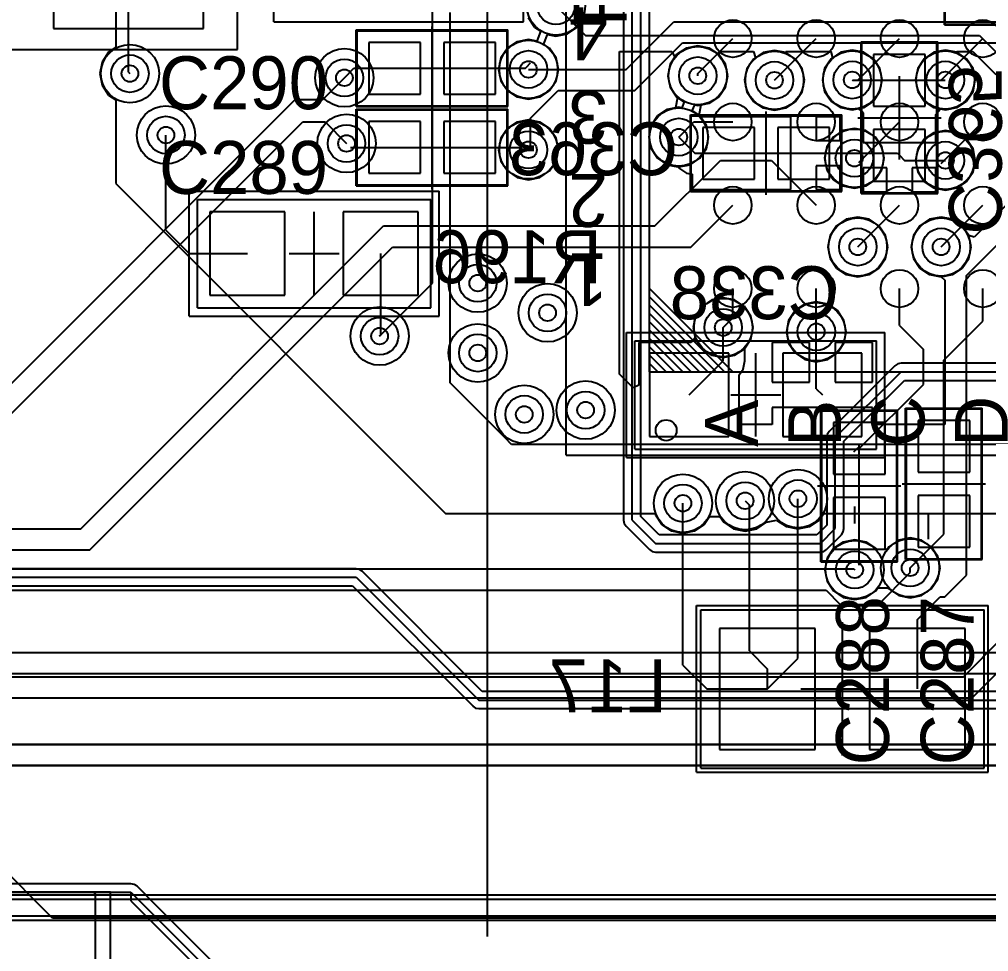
# Model space of a CAD drawing. Extents: x 28 to 300, y 18 to 330.
# Drawn here: x 154.41 to 166.04, y 97.97 to 109.15 of the extents above; entities that cross this region are included whole.
import ezdxf

# ---------------------------------------------------------------- set-up
doc = ezdxf.new("R2010")
doc.units = 0
for name, color, linetype in [('BOTTOMLAYER', 5, 'CONTINUOUS'), ('BOTTOMOVERLAY', 54, 'CONTINUOUS'), ('BOTTOMPASTE', 16, 'CONTINUOUS'), ('BOTTOMSOLDER', 6, 'CONTINUOUS'), ('DRILLDRAWING', 1, 'CONTINUOUS'), ('INTERNALPLANE1', 76, 'CONTINUOUS'), ('INTERNALPLANE6', 136, 'CONTINUOUS'), ('MECHANICAL14', 56, 'CONTINUOUS'), ('MECHANICAL15', 56, 'CONTINUOUS'), ('MECHANICAL16', 56, 'CONTINUOUS'), ('MECHANICAL8', 56, 'CONTINUOUS'), ('MIDLAYER1', 16, 'CONTINUOUS'), ('MIDLAYER3', 90, 'CONTINUOUS'), ('MULTILAYER', 9, 'CONTINUOUS'), ('TOPLAYER', 1, 'CONTINUOUS'), ('TOPOVERLAY', 2, 'CONTINUOUS'), ('TOPPASTE', 8, 'CONTINUOUS'), ('TOPSOLDER', 216, 'CONTINUOUS'), ('VIAHOLELAYER', 16, 'CONTINUOUS')]:
    doc.layers.add(name, color=color, linetype=linetype)

msp = doc.modelspace()

# ---------------------------------------------------------------- linework, layer by layer
at = {"layer": 'BOTTOMLAYER'}
for p, q in [((160.849, 109.317), (161.205, 108.962)), ((161.205, 108.962), (165.934, 108.962)), ((165.934, 108.962), (166.472, 108.424)), ((161.611, 104.898), (161.611, 108.768)), ((161.611, 108.768), (162.24, 108.768)), ((162.276, 108.7), (162.22, 108.617)), ((162.24, 108.768), (162.276, 108.7)), ((162.805, 108.733), (162.815, 108.768)), ((162.883, 108.617), (162.805, 108.733)), ((162.815, 108.768), (163.221, 108.768)), ((163.218, 108.678), (163.14, 108.562)), ((163.243, 108.695), (163.218, 108.678)), ((163.221, 108.768), (163.243, 108.695)), ((163.609, 108.756), (163.61, 108.768)), ((163.625, 108.745), (163.609, 108.756)), ((163.609, 108.756), (163.609, 108.756)), ((163.61, 108.768), (164.148, 108.768)), ((163.726, 108.678), (163.625, 108.745)), ((163.625, 108.745), (163.625, 108.745)), ((163.625, 108.745), (163.625, 108.745)), ((163.803, 108.562), (163.726, 108.678)), ((164.152, 108.682), (164.074, 108.566)), ((164.148, 108.768), (164.17, 108.695)), ((164.17, 108.695), (164.152, 108.682)), ((165.282, 108.734), (164.662, 108.734)), ((164.662, 108.734), (164.662, 108.114)), ((165.282, 108.114), (165.282, 108.734)), ((165.66, 108.76), (165.661, 108.768)), ((165.777, 108.682), (165.66, 108.76)), ((165.66, 108.76), (165.66, 108.76)), ((165.66, 108.76), (165.66, 108.76)), ((165.66, 108.76), (165.66, 108.76)), ((165.661, 108.768), (165.854, 108.768)), ((165.855, 108.566), (165.777, 108.682)), ((165.854, 108.768), (166.127, 108.494)), ((162.22, 108.617), (162.192, 108.479)), ((162.91, 108.479), (162.883, 108.617)), ((163.14, 108.562), (163.113, 108.424)), ((163.831, 108.424), (163.803, 108.562)), ((164.074, 108.566), (164.047, 108.428)), ((165.882, 108.428), (165.855, 108.566)), ((162.192, 108.479), (162.22, 108.342)), ((162.883, 108.342), (162.91, 108.479)), ((162.22, 108.342), (162.297, 108.225)), ((162.805, 108.225), (162.883, 108.342)), ((163.113, 108.424), (163.14, 108.287)), ((163.803, 108.287), (163.831, 108.424)), ((164.047, 108.428), (164.074, 108.291)), ((164.405, 108.428), (164.41, 108.424)), ((164.41, 108.424), (164.972, 108.424)), ((164.972, 108.424), (165.519, 108.424)), ((165.855, 108.291), (165.882, 108.428)), ((162.297, 108.225), (162.388, 108.165)), ((162.689, 108.148), (162.805, 108.225)), ((163.14, 108.287), (163.218, 108.17)), ((163.726, 108.17), (163.803, 108.287)), ((164.074, 108.291), (164.152, 108.175)), ((165.777, 108.175), (165.855, 108.291)), ((162.323, 108.101), (162.185, 108.074)), ((162.359, 108.094), (162.323, 108.101)), ((162.388, 108.165), (162.359, 108.094)), ((162.485, 108.057), (162.514, 108.128)), ((162.514, 108.128), (162.551, 108.12)), ((162.551, 108.12), (162.689, 108.148)), ((163.218, 108.17), (163.334, 108.093)), ((163.334, 108.093), (163.472, 108.065)), ((163.472, 108.065), (163.609, 108.093)), ((163.609, 108.093), (163.726, 108.17)), ((164.152, 108.175), (164.268, 108.097)), ((164.268, 108.097), (164.405, 108.07)), ((164.662, 108.114), (165.282, 108.114)), ((165.523, 108.07), (165.66, 108.097)), ((165.66, 108.097), (165.777, 108.175)), ((162.069, 107.996), (161.991, 107.88)), ((162.185, 108.074), (162.069, 107.996)), ((162.576, 107.996), (162.485, 108.057)), ((162.583, 107.986), (162.576, 107.996)), ((163.331, 107.986), (162.583, 107.986)), ((163.359, 107.986), (163.331, 107.986)), ((163.331, 107.986), (163.331, 107.986)), ((163.331, 107.986), (163.331, 107.986)), ((163.372, 107.986), (163.359, 107.986)), ((163.385, 107.986), (163.372, 107.986)), ((163.413, 107.986), (163.385, 107.986)), ((163.669, 107.986), (163.413, 107.986)), ((163.413, 107.986), (163.413, 107.986)), ((163.413, 107.986), (163.413, 107.986)), ((163.669, 107.549), (163.669, 107.986)), ((164.259, 107.986), (163.974, 107.986)), ((163.974, 107.986), (163.974, 107.702)), ((164.259, 107.702), (164.259, 107.986)), ((164.405, 108.07), (164.476, 108.084)), ((164.476, 108.084), (164.535, 108.035)), ((164.535, 108.035), (164.535, 108.015)), ((164.535, 108.015), (164.535, 108.015)), ((164.535, 108.015), (164.535, 108.015)), ((164.535, 108.015), (164.535, 107.987)), ((164.535, 107.987), (164.535, 107.961)), ((165.409, 108.015), (165.468, 108.081)), ((165.409, 107.987), (165.409, 108.015)), ((165.409, 107.974), (165.409, 107.987)), ((165.409, 107.964), (165.409, 107.974)), ((165.468, 108.081), (165.468, 108.081)), ((165.468, 108.081), (165.523, 108.07)), ((161.991, 107.88), (161.964, 107.743)), ((162.612, 107.859), (162.612, 107.239)), ((163.232, 107.859), (162.612, 107.859)), ((163.232, 107.239), (163.232, 107.859)), ((163.512, 107.859), (163.512, 107.239)), ((164.132, 107.859), (163.512, 107.859)), ((164.132, 107.239), (164.132, 107.859)), ((164.535, 107.961), (164.535, 107.961)), ((164.535, 107.961), (164.535, 107.961)), ((164.535, 107.961), (164.535, 107.961)), ((164.535, 107.961), (164.535, 107.961)), ((164.535, 107.961), (164.535, 107.961)), ((164.535, 107.961), (164.535, 107.677)), ((165.409, 107.961), (165.409, 107.964)), ((165.409, 107.933), (165.409, 107.961)), ((165.409, 107.677), (165.409, 107.933)), ((165.409, 107.933), (165.409, 107.933)), ((165.409, 107.933), (165.409, 107.933)), ((156.167, 106.624), (156.167, 107.767)), ((161.964, 107.743), (161.991, 107.605)), ((162.323, 107.743), (162.516, 107.549)), ((165.282, 107.834), (164.662, 107.834)), ((164.662, 107.834), (164.662, 107.214)), ((165.282, 107.214), (165.282, 107.834)), ((163.974, 107.702), (164.259, 107.702)), ((164.535, 107.677), (165.409, 107.677)), ((161.991, 107.605), (162.069, 107.489)), ((162.516, 107.549), (162.922, 107.549)), ((163.669, 107.112), (163.669, 107.549)), ((163.822, 107.549), (164.431, 107.549)), ((164.431, 107.549), (164.947, 107.549)), ((164.947, 107.549), (164.972, 107.524)), ((164.972, 107.524), (165.033, 107.463)), ((162.069, 107.489), (162.185, 107.411)), ((162.185, 107.411), (162.313, 107.386)), ((164.259, 107.397), (163.974, 107.397)), ((163.974, 107.397), (163.974, 107.112)), ((164.259, 107.112), (164.259, 107.397)), ((165.033, 107.463), (165.523, 107.463)), ((162.313, 107.386), (162.333, 107.366)), ((162.333, 107.366), (162.417, 107.31)), ((162.417, 107.31), (162.485, 107.296)), ((162.485, 107.296), (162.485, 107.112)), ((164.819, 107.372), (164.535, 107.372)), ((164.535, 107.372), (164.535, 107.087)), ((164.819, 107.087), (164.819, 107.372)), ((165.409, 107.372), (165.124, 107.372)), ((165.124, 107.372), (165.124, 107.087)), ((165.409, 107.087), (165.409, 107.372)), ((162.612, 107.239), (163.232, 107.239)), ((163.512, 107.239), (164.132, 107.239)), ((164.662, 107.214), (165.282, 107.214)), ((165.777, 106.083), (166.868, 107.174)), ((162.485, 107.112), (163.359, 107.112)), ((163.359, 107.112), (163.359, 107.112)), ((163.359, 107.112), (163.385, 107.112)), ((163.385, 107.112), (163.413, 107.112)), ((163.413, 107.112), (163.413, 107.112)), ((163.413, 107.112), (163.413, 107.112)), ((163.413, 107.112), (163.669, 107.112)), ((163.974, 107.112), (164.259, 107.112)), ((164.535, 107.087), (164.819, 107.087)), ((165.124, 107.087), (165.409, 107.087)), ((166.354, 107.027), (165.869, 106.542)), ((157.595, 106.845), (156.695, 106.845)), ((156.695, 106.845), (156.695, 105.845)), ((157.595, 105.845), (157.595, 106.845)), ((159.195, 106.845), (158.295, 106.845)), ((158.295, 106.845), (158.295, 105.845)), ((159.195, 105.845), (159.195, 106.845)), ((164.334, 106.756), (164.218, 106.678)), ((164.472, 106.783), (164.334, 106.756)), ((164.609, 106.756), (164.472, 106.783)), ((164.726, 106.678), (164.609, 106.756)), ((165.334, 106.756), (165.218, 106.678)), ((165.472, 106.783), (165.334, 106.756)), ((165.609, 106.756), (165.472, 106.783)), ((165.726, 106.678), (165.609, 106.756)), ((156.167, 106.624), (156.446, 106.345)), ((164.218, 106.678), (164.14, 106.562)), ((164.803, 106.562), (164.726, 106.678)), ((165.218, 106.678), (165.14, 106.562)), ((165.803, 106.562), (165.726, 106.678)), ((164.14, 106.562), (164.113, 106.424)), ((164.831, 106.424), (164.803, 106.562)), ((165.14, 106.562), (165.113, 106.424)), ((165.869, 106.542), (165.803, 106.562)), ((156.446, 106.345), (157.145, 106.345)), ((158.745, 105.367), (158.745, 106.345)), ((164.113, 106.424), (164.14, 106.287)), ((164.803, 106.287), (164.831, 106.424)), ((165.113, 106.424), (165.14, 106.287)), ((164.14, 106.287), (164.218, 106.17)), ((164.726, 106.17), (164.803, 106.287)), ((165.14, 106.287), (165.218, 106.17)), ((164.218, 106.17), (164.334, 106.093)), ((164.609, 106.093), (164.726, 106.17)), ((165.218, 106.17), (165.334, 106.093)), ((164.334, 106.093), (164.472, 106.065)), ((164.472, 106.065), (164.609, 106.093)), ((165.334, 106.093), (165.472, 106.065)), ((165.472, 106.065), (165.518, 106.027)), ((165.518, 106.027), (165.518, 104.294)), ((165.777, 102.485), (165.777, 106.083)), ((156.695, 105.845), (157.595, 105.845)), ((158.295, 105.845), (159.195, 105.845)), ((162.719, 105.788), (162.602, 105.71)), ((162.856, 105.815), (162.719, 105.788)), ((162.993, 105.788), (162.856, 105.815)), ((163.11, 105.71), (162.993, 105.788)), ((162.602, 105.71), (162.524, 105.594)), ((163.188, 105.594), (163.11, 105.71)), ((162.524, 105.594), (162.497, 105.457)), ((163.215, 105.457), (163.188, 105.594)), ((162.497, 105.457), (162.521, 105.335)), ((162.856, 105.058), (162.856, 105.457)), ((163.188, 105.319), (163.215, 105.457)), ((158.732, 105.354), (158.745, 105.367)), ((162.521, 105.335), (162.473, 105.276)), ((163.115, 105.211), (163.188, 105.319)), ((163.974, 104.722), (163.974, 105.406)), ((162.473, 105.276), (161.845, 105.276)), ((161.845, 105.276), (161.845, 104.764)), ((163.115, 105.058), (163.115, 105.211)), ((163.894, 105.276), (163.445, 105.276)), ((163.445, 105.276), (163.445, 104.802)), ((163.894, 104.802), (163.894, 105.276)), ((164.649, 105.276), (164.199, 105.276)), ((164.199, 105.276), (164.199, 104.802)), ((164.649, 104.802), (164.649, 105.276)), ((161.972, 105.149), (161.972, 104.149)), ((162.922, 105.149), (161.972, 105.149)), ((162.922, 104.149), (162.922, 105.149)), ((163.572, 105.149), (163.572, 104.149)), ((164.522, 105.149), (163.572, 105.149)), ((164.522, 104.149), (164.522, 105.149)), ((162.447, 104.649), (162.856, 105.058)), ((163.049, 104.89), (163.095, 104.959)), ((163.095, 104.959), (163.115, 105.058)), ((161.774, 104.735), (161.611, 104.898)), ((163.049, 104.294), (163.049, 104.89)), ((161.845, 104.764), (161.774, 104.735)), ((163.445, 104.802), (163.894, 104.802)), ((163.974, 104.722), (164.047, 104.649)), ((164.199, 104.802), (164.649, 104.802)), ((164.649, 104.497), (163.445, 104.497)), ((163.445, 104.497), (163.445, 104.294)), ((164.649, 104.294), (164.649, 104.497)), ((163.445, 104.294), (163.049, 104.294)), ((165.518, 104.294), (164.649, 104.294)), ((161.972, 104.149), (162.922, 104.149)), ((163.572, 104.149), (164.522, 104.149)), ((162.373, 101.406), (162.373, 103.348)), ((163.119, 103.378), (163.17, 103.327)), ((163.17, 101.575), (163.17, 103.327)), ((163.754, 101.486), (163.754, 103.403)), ((165.517, 102.225), (165.777, 102.485)), ((165.187, 101.951), (165.46, 102.225)), ((165.46, 102.225), (165.517, 102.225)), ((165.187, 101.119), (165.187, 101.951)), ((163.962, 101.844), (162.812, 101.844)), ((162.812, 101.844), (162.812, 100.394)), ((163.962, 100.394), (163.962, 101.844)), ((165.762, 101.844), (164.612, 101.844)), ((164.612, 101.844), (164.612, 100.394)), ((165.762, 100.394), (165.762, 101.844)), ((163.17, 101.575), (163.387, 101.358)), ((163.387, 101.119), (163.754, 101.486)), ((162.373, 101.406), (162.66, 101.119)), ((163.387, 101.119), (163.387, 101.358)), ((162.66, 101.119), (163.387, 101.119)), ((162.812, 100.394), (163.962, 100.394)), ((164.612, 100.394), (165.762, 100.394))]:
    msp.add_line(p, q, dxfattribs=at)
for centre in [(160.849, 109.317), (155.735, 108.504), (158.309, 108.454), (160.519, 108.555), (162.551, 108.479), (163.472, 108.424), (164.405, 108.428), (165.523, 108.428), (156.167, 107.767), (162.323, 107.743), (158.335, 107.666), (160.519, 107.59), (164.431, 107.489), (165.523, 107.463), (164.472, 106.424), (165.472, 106.424), (159.91, 105.99), (160.748, 105.634), (162.856, 105.457), (158.732, 105.354), (163.974, 105.406), (159.91, 105.152), (160.468, 104.415), (161.205, 104.466), (162.373, 103.348), (163.119, 103.378), (163.754, 103.403), (164.435, 102.55), (165.1, 102.573)]:
    msp.add_circle(centre, 0.225, dxfattribs=at)
at = {"layer": 'BOTTOMOVERLAY'}
for p, q in [((157.945, 105.845), (157.945, 106.845)), ((163.247, 104.149), (163.247, 105.149)), ((164.287, 100.319), (164.287, 101.919))]:
    msp.add_line(p, q, dxfattribs=at)
at = {"layer": 'BOTTOMPASTE'}
for p, q in [((165.282, 108.734), (164.662, 108.734)), ((164.662, 108.734), (164.662, 108.114)), ((165.282, 108.114), (165.282, 108.734)), ((164.662, 108.114), (165.282, 108.114)), ((162.612, 107.859), (162.612, 107.239)), ((163.232, 107.859), (162.612, 107.859)), ((163.232, 107.239), (163.232, 107.859)), ((163.512, 107.859), (163.512, 107.239)), ((164.132, 107.859), (163.512, 107.859)), ((164.132, 107.239), (164.132, 107.859)), ((165.282, 107.834), (164.662, 107.834)), ((164.662, 107.834), (164.662, 107.214)), ((165.282, 107.214), (165.282, 107.834)), ((162.612, 107.239), (163.232, 107.239)), ((163.512, 107.239), (164.132, 107.239)), ((164.662, 107.214), (165.282, 107.214)), ((157.595, 106.845), (156.695, 106.845)), ((156.695, 106.845), (156.695, 105.845)), ((157.595, 105.845), (157.595, 106.845)), ((159.195, 106.845), (158.295, 106.845)), ((158.295, 106.845), (158.295, 105.845)), ((159.195, 105.845), (159.195, 106.845)), ((156.695, 105.845), (157.595, 105.845)), ((158.295, 105.845), (159.195, 105.845)), ((161.972, 105.149), (161.972, 104.149)), ((162.922, 105.149), (161.972, 105.149)), ((162.922, 104.149), (162.922, 105.149)), ((163.572, 105.149), (163.572, 104.149)), ((164.522, 105.149), (163.572, 105.149)), ((164.522, 104.149), (164.522, 105.149)), ((161.972, 104.149), (162.922, 104.149)), ((163.572, 104.149), (164.522, 104.149)), ((163.962, 101.844), (162.812, 101.844)), ((162.812, 101.844), (162.812, 100.394)), ((163.962, 100.394), (163.962, 101.844)), ((165.762, 101.844), (164.612, 101.844)), ((164.612, 101.844), (164.612, 100.394)), ((165.762, 100.394), (165.762, 101.844)), ((162.812, 100.394), (163.962, 100.394)), ((164.612, 100.394), (165.762, 100.394))]:
    msp.add_line(p, q, dxfattribs=at)
at = {"layer": 'BOTTOMSOLDER'}
for p, q in [((165.282, 108.734), (164.662, 108.734)), ((164.662, 108.734), (164.662, 108.114)), ((165.282, 108.114), (165.282, 108.734)), ((164.662, 108.114), (165.282, 108.114)), ((162.612, 107.859), (162.612, 107.239)), ((163.232, 107.859), (162.612, 107.859)), ((163.232, 107.239), (163.232, 107.859)), ((163.512, 107.859), (163.512, 107.239)), ((164.132, 107.859), (163.512, 107.859)), ((164.132, 107.239), (164.132, 107.859)), ((165.282, 107.834), (164.662, 107.834)), ((164.662, 107.834), (164.662, 107.214)), ((165.282, 107.214), (165.282, 107.834)), ((162.612, 107.239), (163.232, 107.239)), ((163.512, 107.239), (164.132, 107.239)), ((164.662, 107.214), (165.282, 107.214)), ((157.595, 106.845), (156.695, 106.845)), ((156.695, 106.845), (156.695, 105.845)), ((157.595, 105.845), (157.595, 106.845)), ((159.195, 106.845), (158.295, 106.845)), ((158.295, 106.845), (158.295, 105.845)), ((159.195, 105.845), (159.195, 106.845)), ((156.695, 105.845), (157.595, 105.845)), ((158.295, 105.845), (159.195, 105.845)), ((161.972, 105.149), (161.972, 104.149)), ((162.922, 105.149), (161.972, 105.149)), ((162.922, 104.149), (162.922, 105.149)), ((163.572, 105.149), (163.572, 104.149)), ((164.522, 105.149), (163.572, 105.149)), ((164.522, 104.149), (164.522, 105.149)), ((161.972, 104.149), (162.922, 104.149)), ((163.572, 104.149), (164.522, 104.149)), ((163.962, 101.844), (162.812, 101.844)), ((162.812, 101.844), (162.812, 100.394)), ((163.962, 100.394), (163.962, 101.844)), ((165.762, 101.844), (164.612, 101.844)), ((164.612, 101.844), (164.612, 100.394)), ((165.762, 100.394), (165.762, 101.844)), ((162.812, 100.394), (163.962, 100.394)), ((164.612, 100.394), (165.762, 100.394))]:
    msp.add_line(p, q, dxfattribs=at)
at = {"layer": 'DRILLDRAWING'}
for centre in [(155.735, 108.504), (158.309, 108.454), (160.519, 108.555), (162.551, 108.479), (163.472, 108.424), (164.405, 108.428), (165.523, 108.428), (156.167, 107.767), (158.335, 107.666), (162.323, 107.743), (160.519, 107.59), (164.431, 107.489), (165.523, 107.463), (164.472, 106.424), (165.472, 106.424), (159.91, 105.99), (160.748, 105.634), (162.856, 105.457), (158.732, 105.354), (163.974, 105.406), (159.91, 105.152), (160.468, 104.415), (161.205, 104.466), (162.373, 103.348), (163.119, 103.378), (163.754, 103.403), (164.435, 102.55), (165.1, 102.573)]:
    msp.add_circle(centre, 0.1, dxfattribs=at)
at = {"layer": 'INTERNALPLANE1'}
for p, q in [((161.66, 110.511), (161.66, 107.082)), ((161.764, 105.457), (161.764, 110.511)), ((161.764, 103.247), (161.764, 110.511)), ((161.867, 107.082), (161.867, 110.468)), ((161.66, 107.082), (161.66, 103.247)), ((161.764, 103.145), (161.764, 107.082)), ((161.867, 103.188), (161.867, 107.082)), ((164.917, 104.997), (164.129, 104.209)), ((164.951, 105.02), (164.917, 104.997)), ((164.991, 105.028), (164.951, 105.02)), ((169.342, 105.028), (164.991, 105.028)), ((164.991, 105.028), (164.991, 105.028)), ((164.202, 104.136), (164.991, 104.924)), ((164.991, 104.924), (165.726, 104.924)), ((164.991, 104.924), (169.342, 104.924)), ((164.306, 104.093), (165.034, 104.821)), ((165.034, 104.821), (169.299, 104.821)), ((164.106, 104.175), (164.099, 104.136)), ((164.099, 104.136), (164.099, 104.136)), ((164.099, 104.136), (164.099, 103.087)), ((164.129, 104.209), (164.106, 104.175)), ((164.202, 103.044), (164.202, 104.136)), ((164.306, 103.044), (164.306, 104.093)), ((161.66, 103.247), (161.66, 103.145)), ((161.66, 103.145), (161.66, 103.145)), ((161.66, 103.145), (161.668, 103.106)), ((161.668, 103.106), (161.691, 103.072)), ((161.764, 103.145), (162.043, 102.866)), ((162.086, 102.969), (161.867, 103.188)), ((164.099, 103.087), (163.981, 102.969)), ((161.691, 103.072), (161.97, 102.793)), ((163.981, 102.969), (162.086, 102.969)), ((164.024, 102.866), (164.202, 103.044)), ((164.098, 102.793), (164.275, 102.97)), ((164.275, 102.97), (164.298, 103.004)), ((164.298, 103.004), (164.306, 103.044)), ((164.306, 103.044), (164.306, 103.044)), ((162.043, 102.866), (164.024, 102.866)), ((161.97, 102.793), (161.97, 102.793)), ((161.97, 102.793), (162.004, 102.77)), ((162.004, 102.77), (162.043, 102.762)), ((162.043, 102.762), (164.024, 102.762)), ((164.024, 102.762), (164.064, 102.77)), ((164.024, 102.762), (164.024, 102.762)), ((164.064, 102.77), (164.098, 102.793)), ((158.45, 102.56), (143.602, 102.56)), ((158.489, 102.553), (158.45, 102.56)), ((158.522, 102.531), (158.489, 102.553)), ((159.963, 101.09), (158.522, 102.531)), ((143.594, 102.459), (158.45, 102.459)), ((158.45, 102.459), (159.923, 100.986)), ((143.602, 102.357), (158.408, 102.357)), ((158.408, 102.357), (159.845, 100.92)), ((205.637, 101.09), (159.963, 101.09)), ((159.845, 100.92), (159.849, 100.913)), ((159.849, 100.913), (159.883, 100.89)), ((159.883, 100.89), (159.923, 100.883)), ((159.923, 100.986), (205.68, 100.986)), ((159.923, 100.883), (205.68, 100.883)), ((155.747, 98.781), (140.665, 98.781)), ((155.786, 98.773), (155.747, 98.781)), ((140.665, 98.679), (155.747, 98.679)), ((155.5, 98.679), (140.665, 98.679)), ((155.296, 98.679), (155.747, 98.679)), ((155.321, 98.654), (155.296, 98.679)), ((155.5, 89.23), (155.5, 98.679)), ((155.747, 98.679), (155.951, 98.476)), ((155.747, 98.679), (155.747, 98.577)), ((155.82, 98.751), (155.786, 98.773)), ((156.023, 98.548), (155.82, 98.751)), ((155.321, 96.876), (155.321, 98.654)), ((155.747, 98.577), (157.175, 97.15)), ((156.911, 97.66), (156.023, 98.548)), ((155.951, 98.476), (157.277, 97.15))]:
    msp.add_line(p, q, dxfattribs=at)
for centre in [(160.849, 109.317), (160.519, 108.555), (155.735, 108.504), (158.309, 108.454), (162.551, 108.479), (163.472, 108.424), (164.405, 108.428), (165.523, 108.428), (162.323, 107.743), (158.335, 107.666), (160.519, 107.59), (164.472, 106.424), (165.472, 106.424), (162.856, 105.457), (158.732, 105.354), (164.435, 102.55), (165.1, 102.573)]:
    msp.add_circle(centre, 0.35, dxfattribs=at)
at = {"layer": 'INTERNALPLANE6'}
for centre in [(160.849, 109.317), (160.519, 108.555), (158.309, 108.454), (156.167, 107.767), (158.335, 107.666), (160.519, 107.59), (164.431, 107.489), (165.523, 107.463), (159.91, 105.99), (160.748, 105.634), (158.732, 105.354), (163.974, 105.406), (159.91, 105.152), (160.468, 104.415), (161.205, 104.466), (162.373, 103.348), (163.119, 103.378), (163.754, 103.403), (164.435, 102.55), (165.1, 102.573)]:
    msp.add_circle(centre, 0.35, dxfattribs=at)
at = {"layer": 'MECHANICAL14'}
for p, q in [((161.972, 104.924), (161.972, 121.924)), ((165.522, 109.099), (165.522, 110.899)), ((158.462, 109.019), (160.262, 109.019)), ((158.462, 108.119), (158.462, 109.019)), ((160.262, 108.119), (160.262, 109.019)), ((165.522, 109.099), (166.422, 109.099)), ((164.522, 108.874), (165.422, 108.874)), ((164.522, 107.074), (164.522, 108.874)), ((165.422, 107.074), (165.422, 108.874)), ((158.462, 108.119), (160.262, 108.119)), ((158.462, 108.069), (160.262, 108.069)), ((158.462, 107.169), (158.462, 108.069)), ((160.262, 107.169), (160.262, 108.069)), ((162.472, 107.099), (162.472, 107.999)), ((162.472, 107.999), (164.272, 107.999)), ((164.272, 107.099), (164.272, 107.999)), ((158.462, 107.169), (160.262, 107.169)), ((162.472, 107.099), (164.272, 107.099)), ((164.522, 107.074), (165.422, 107.074)), ((156.545, 105.695), (156.545, 106.995)), ((156.545, 106.995), (159.345, 106.995)), ((159.345, 105.695), (159.345, 106.995)), ((161.972, 105.924), (162.972, 104.924)), ((161.972, 105.824), (162.872, 104.924)), ((156.545, 105.695), (159.345, 105.695)), ((161.972, 105.724), (162.772, 104.924)), ((161.972, 105.624), (162.672, 104.924)), ((161.972, 105.524), (162.572, 104.924)), ((161.972, 105.424), (162.472, 104.924)), ((161.797, 105.299), (164.697, 105.299)), ((161.797, 103.999), (161.797, 105.299)), ((161.972, 105.324), (162.372, 104.924)), ((164.697, 103.999), (164.697, 105.299)), ((161.972, 105.224), (162.272, 104.924)), ((161.972, 105.124), (162.172, 104.924)), ((161.972, 105.024), (162.072, 104.924)), ((161.972, 104.924), (178.972, 104.924)), ((165.056, 104.481), (165.956, 104.481)), ((165.056, 102.681), (165.056, 104.481)), ((165.956, 102.681), (165.956, 104.481)), ((164.04, 104.456), (164.94, 104.456)), ((164.04, 102.656), (164.04, 104.456)), ((164.94, 102.656), (164.94, 104.456)), ((161.797, 103.999), (164.697, 103.999)), ((164.04, 102.656), (164.94, 102.656)), ((165.056, 102.681), (165.956, 102.681)), ((162.587, 100.169), (162.587, 102.069)), ((162.587, 102.069), (165.987, 102.069)), ((165.987, 100.169), (165.987, 102.069)), ((162.587, 100.169), (165.987, 100.169))]:
    msp.add_line(p, q, dxfattribs=at)
msp.add_circle((162.172, 104.224), 0.125, dxfattribs=at)
at = {"layer": 'MECHANICAL15'}
for p, q in [((160.972, 103.924), (160.972, 122.924)), ((157.027, 108.794), (157.027, 115.494)), ((158.452, 109.029), (160.272, 109.029)), ((158.452, 108.109), (158.452, 109.029)), ((159.362, 108.069), (159.362, 109.069)), ((160.272, 108.109), (160.272, 109.029)), ((149.327, 108.794), (157.027, 108.794)), ((158.862, 108.569), (159.862, 108.569)), ((158.452, 108.109), (160.272, 108.109)), ((159.362, 107.119), (159.362, 108.119)), ((158.452, 108.079), (160.272, 108.079)), ((158.452, 107.159), (158.452, 108.079)), ((160.272, 107.159), (160.272, 108.079)), ((158.862, 107.619), (159.862, 107.619)), ((158.452, 107.159), (160.272, 107.159)), ((156.445, 105.595), (156.445, 107.095)), ((156.445, 107.095), (159.445, 107.095)), ((159.445, 105.595), (159.445, 107.095)), ((157.945, 106.045), (157.945, 106.645)), ((157.645, 106.345), (158.245, 106.345)), ((156.445, 105.595), (159.445, 105.595)), ((165.046, 104.491), (165.966, 104.491)), ((165.046, 102.671), (165.046, 104.491)), ((165.966, 102.671), (165.966, 104.491)), ((164.03, 104.466), (164.95, 104.466)), ((164.03, 102.646), (164.03, 104.466)), ((164.95, 102.646), (164.95, 104.466)), ((164.49, 103.056), (164.49, 104.056)), ((165.506, 103.081), (165.506, 104.081)), ((160.972, 103.924), (179.972, 103.924)), ((163.99, 103.556), (164.99, 103.556)), ((165.006, 103.581), (166.006, 103.581)), ((164.03, 102.646), (164.95, 102.646)), ((165.046, 102.671), (165.966, 102.671))]:
    msp.add_line(p, q, dxfattribs=at)
at = {"layer": 'MECHANICAL16'}
for p, q in [((161.972, 104.924), (161.972, 121.924)), ((165.512, 109.089), (165.512, 110.909)), ((157.461, 109.125), (157.461, 110.625)), ((160.461, 109.125), (160.461, 110.625)), ((157.461, 109.125), (160.461, 109.125)), ((165.512, 109.089), (166.432, 109.089)), ((164.512, 108.884), (165.432, 108.884)), ((164.512, 107.064), (164.512, 108.884)), ((165.432, 107.064), (165.432, 108.884)), ((164.972, 107.474), (164.972, 108.474)), ((162.462, 107.089), (162.462, 108.009)), ((162.462, 108.009), (164.282, 108.009)), ((163.372, 107.049), (163.372, 108.049)), ((164.282, 107.089), (164.282, 108.009)), ((164.472, 107.974), (165.472, 107.974)), ((162.872, 107.549), (163.872, 107.549)), ((162.462, 107.089), (164.282, 107.089)), ((164.512, 107.064), (165.432, 107.064)), ((161.697, 103.899), (161.697, 105.399)), ((161.697, 105.399), (164.797, 105.399)), ((164.797, 103.899), (164.797, 105.399)), ((163.247, 104.349), (163.247, 104.949)), ((161.972, 104.924), (178.972, 104.924)), ((162.947, 104.649), (163.547, 104.649)), ((161.697, 103.899), (164.797, 103.899)), ((162.537, 100.119), (162.537, 102.119)), ((162.537, 102.119), (166.037, 102.119)), ((166.037, 100.119), (166.037, 102.119)), ((164.287, 100.619), (164.287, 101.619)), ((163.787, 101.119), (164.787, 101.119)), ((162.537, 100.119), (166.037, 100.119))]:
    msp.add_line(p, q, dxfattribs=at)
at = {"layer": 'MECHANICAL8'}
msp.add_line((160.025, 98.15), (160.025, 144.85), dxfattribs=at)
at = {"layer": 'MIDLAYER1'}
for p, q in [((159.367, 105.989), (159.367, 109.647)), ((161.691, 108.555), (162.263, 109.127)), ((162.263, 109.127), (168.228, 109.127)), ((161.797, 108.301), (162.368, 108.873)), ((162.368, 108.873), (168.513, 108.873)), ((160.519, 108.555), (161.691, 108.555)), ((158.049, 108.194), (158.309, 108.454)), ((160.545, 107.971), (160.875, 108.301)), ((160.875, 108.301), (161.797, 108.301)), ((153.212, 103.687), (157.719, 108.194)), ((157.719, 108.194), (158.049, 108.194)), ((160.545, 107.616), (160.545, 107.971)), ((153.318, 103.433), (157.809, 107.925)), ((157.809, 107.925), (158.077, 107.925)), ((158.077, 107.925), (158.335, 107.666)), ((160.519, 107.59), (160.545, 107.616)), ((160.545, 107.59), (160.545, 107.616)), ((158.732, 105.354), (159.367, 105.989)), ((144.467, 102.56), (164.424, 102.56)), ((164.424, 102.56), (164.435, 102.55)), ((164.719, 102.134), (165.1, 102.516)), ((165.1, 102.516), (165.1, 102.573)), ((144.572, 102.306), (164.091, 102.306)), ((164.091, 102.306), (164.262, 102.134)), ((164.262, 102.134), (164.719, 102.134)), ((165.739, 101.266), (166.196, 101.723)), ((165.844, 101.012), (166.615, 101.783)), ((150.229, 101.266), (165.739, 101.266)), ((150.334, 101.012), (165.844, 101.012)), ((151.858, 100.457), (171.75, 100.457)), ((151.964, 100.203), (171.911, 100.203)), ((153.251, 98.649), (173.063, 98.649)), ((153.356, 98.395), (173.168, 98.395))]:
    msp.add_line(p, q, dxfattribs=at)
for centre in [(160.849, 109.317), (155.735, 108.504), (158.309, 108.454), (160.519, 108.555), (162.551, 108.479), (163.472, 108.424), (164.405, 108.428), (165.523, 108.428), (156.167, 107.767), (162.323, 107.743), (158.335, 107.666), (160.519, 107.59), (164.431, 107.489), (165.523, 107.463), (164.472, 106.424), (165.472, 106.424), (159.91, 105.99), (160.748, 105.634), (162.856, 105.457), (158.732, 105.354), (163.974, 105.406), (159.91, 105.152), (160.468, 104.415), (161.205, 104.466), (162.373, 103.348), (163.119, 103.378), (163.754, 103.403), (164.435, 102.55), (165.1, 102.573)]:
    msp.add_circle(centre, 0.225, dxfattribs=at)
at = {"layer": 'MIDLAYER3'}
for p, q in [((155.566, 121.06), (155.566, 108.819)), ((159.579, 108.373), (159.579, 109.237)), ((160.514, 109.179), (160.593, 109.061)), ((161.106, 109.061), (161.184, 109.179)), ((160.593, 109.061), (160.666, 109.012)), ((160.988, 108.982), (161.106, 109.061)), ((160.519, 108.914), (160.382, 108.887)), ((160.618, 108.895), (160.519, 108.914)), ((160.665, 109.01), (160.618, 108.895)), ((160.666, 109.012), (160.665, 109.01)), ((160.665, 109.01), (160.665, 109.01)), ((160.702, 108.86), (160.749, 108.975)), ((160.749, 108.975), (160.849, 108.955)), ((160.849, 108.955), (160.988, 108.982)), ((155.566, 108.819), (155.479, 108.76)), ((160.265, 108.809), (160.188, 108.693)), ((160.382, 108.887), (160.265, 108.809)), ((160.701, 108.857), (160.702, 108.86)), ((160.773, 108.809), (160.701, 108.857)), ((160.702, 108.86), (160.702, 108.86)), ((160.851, 108.693), (160.773, 108.809)), ((162.414, 108.811), (162.297, 108.733)), ((162.551, 108.838), (162.414, 108.811)), ((162.689, 108.811), (162.551, 108.838)), ((162.805, 108.733), (162.689, 108.811)), ((163.472, 108.783), (163.334, 108.756)), ((163.609, 108.756), (163.472, 108.783)), ((164.405, 108.787), (164.268, 108.76)), ((164.543, 108.76), (164.405, 108.787)), ((165.523, 108.787), (165.386, 108.76)), ((165.66, 108.76), (165.523, 108.787)), ((155.479, 108.76), (155.4, 108.642)), ((160.188, 108.693), (160.16, 108.555)), ((160.878, 108.555), (160.851, 108.693)), ((162.297, 108.733), (162.22, 108.617)), ((162.883, 108.617), (162.805, 108.733)), ((163.218, 108.678), (163.14, 108.562)), ((163.334, 108.756), (163.218, 108.678)), ((163.726, 108.678), (163.609, 108.756)), ((163.803, 108.562), (163.726, 108.678)), ((164.152, 108.682), (164.074, 108.566)), ((164.268, 108.76), (164.152, 108.682)), ((164.659, 108.682), (164.543, 108.76)), ((164.737, 108.566), (164.659, 108.682)), ((165.269, 108.682), (165.191, 108.566)), ((165.386, 108.76), (165.269, 108.682)), ((165.777, 108.682), (165.66, 108.76)), ((165.855, 108.566), (165.777, 108.682)), ((155.4, 108.642), (155.372, 108.504)), ((160.16, 108.555), (160.188, 108.418)), ((160.851, 108.418), (160.878, 108.555)), ((162.22, 108.617), (162.192, 108.479)), ((162.91, 108.479), (162.883, 108.617)), ((163.14, 108.562), (163.113, 108.424)), ((163.831, 108.424), (163.803, 108.562)), ((164.074, 108.566), (164.047, 108.428)), ((164.764, 108.428), (164.737, 108.566)), ((165.191, 108.566), (165.164, 108.428)), ((165.882, 108.428), (165.855, 108.566)), ((155.372, 108.504), (155.4, 108.365)), ((162.192, 108.479), (162.22, 108.342)), ((162.883, 108.342), (162.91, 108.479)), ((155.4, 108.365), (155.479, 108.247)), ((159.579, 104.792), (159.579, 108.373)), ((160.188, 108.418), (160.265, 108.302)), ((160.773, 108.302), (160.851, 108.418)), ((162.22, 108.342), (162.297, 108.225)), ((162.805, 108.225), (162.883, 108.342)), ((163.113, 108.424), (163.14, 108.287)), ((163.803, 108.287), (163.831, 108.424)), ((164.047, 108.428), (164.074, 108.291)), ((164.737, 108.291), (164.764, 108.428)), ((165.164, 108.428), (165.191, 108.291)), ((165.855, 108.291), (165.882, 108.428)), ((155.479, 108.247), (155.566, 108.189)), ((160.265, 108.302), (160.382, 108.224)), ((160.382, 108.224), (160.519, 108.197)), ((160.519, 108.197), (160.657, 108.224)), ((160.657, 108.224), (160.773, 108.302)), ((162.308, 108.218), (162.283, 108.094)), ((162.297, 108.225), (162.308, 108.218)), ((162.689, 108.148), (162.805, 108.225)), ((163.14, 108.287), (163.218, 108.17)), ((163.726, 108.17), (163.803, 108.287)), ((164.074, 108.291), (164.152, 108.175)), ((164.659, 108.175), (164.737, 108.291)), ((165.191, 108.291), (165.269, 108.175)), ((165.777, 108.175), (165.855, 108.291)), ((155.566, 108.189), (155.566, 107.184)), ((162.283, 108.094), (162.185, 108.074)), ((162.566, 108.004), (162.59, 108.128)), ((162.59, 108.128), (162.689, 108.148)), ((163.218, 108.17), (163.334, 108.093)), ((163.334, 108.093), (163.472, 108.065)), ((163.472, 108.065), (163.609, 108.093)), ((163.609, 108.093), (163.726, 108.17)), ((164.152, 108.175), (164.268, 108.097)), ((164.268, 108.097), (164.405, 108.07)), ((164.405, 108.07), (164.543, 108.097)), ((164.543, 108.097), (164.659, 108.175)), ((165.269, 108.175), (165.386, 108.097)), ((165.386, 108.097), (165.523, 108.07)), ((165.523, 108.07), (165.66, 108.097)), ((165.66, 108.097), (165.777, 108.175)), ((162.069, 107.996), (161.991, 107.88)), ((162.185, 108.074), (162.069, 107.996)), ((162.576, 107.996), (162.566, 108.004)), ((162.654, 107.88), (162.576, 107.996)), ((160.382, 107.922), (160.265, 107.844)), ((160.519, 107.949), (160.382, 107.922)), ((160.657, 107.922), (160.519, 107.949)), ((160.773, 107.844), (160.657, 107.922)), ((161.991, 107.88), (161.964, 107.743)), ((162.681, 107.743), (162.654, 107.88)), ((160.265, 107.844), (160.188, 107.728)), ((160.851, 107.728), (160.773, 107.844)), ((161.964, 107.743), (161.991, 107.605)), ((162.654, 107.605), (162.681, 107.743)), ((164.177, 107.742), (164.099, 107.626)), ((164.293, 107.82), (164.177, 107.742)), ((164.431, 107.847), (164.293, 107.82)), ((164.568, 107.82), (164.431, 107.847)), ((164.685, 107.742), (164.568, 107.82)), ((164.762, 107.626), (164.685, 107.742)), ((165.386, 107.795), (165.269, 107.717)), ((165.523, 107.822), (165.386, 107.795)), ((165.66, 107.795), (165.523, 107.822)), ((165.777, 107.717), (165.66, 107.795)), ((160.188, 107.728), (160.16, 107.59)), ((160.878, 107.59), (160.851, 107.728)), ((164.099, 107.626), (164.072, 107.489)), ((164.79, 107.489), (164.762, 107.626)), ((165.269, 107.717), (165.191, 107.601)), ((165.855, 107.601), (165.777, 107.717)), ((160.16, 107.59), (160.188, 107.453)), ((160.851, 107.453), (160.878, 107.59)), ((161.991, 107.605), (162.069, 107.489)), ((162.576, 107.489), (162.654, 107.605)), ((165.191, 107.601), (165.164, 107.463)), ((165.882, 107.463), (165.855, 107.601)), ((160.188, 107.453), (160.265, 107.336)), ((160.773, 107.336), (160.851, 107.453)), ((162.069, 107.489), (162.185, 107.411)), ((162.185, 107.411), (162.323, 107.384)), ((162.323, 107.384), (162.46, 107.411)), ((162.46, 107.411), (162.576, 107.489)), ((164.072, 107.489), (164.099, 107.351)), ((164.762, 107.351), (164.79, 107.489)), ((165.164, 107.463), (165.191, 107.326)), ((165.855, 107.326), (165.882, 107.463)), ((160.265, 107.336), (160.382, 107.259)), ((160.657, 107.259), (160.773, 107.336)), ((164.099, 107.351), (164.177, 107.235)), ((164.685, 107.235), (164.762, 107.351)), ((165.191, 107.326), (165.269, 107.209)), ((165.777, 107.209), (165.855, 107.326)), ((155.566, 107.184), (159.523, 103.227)), ((160.382, 107.259), (160.519, 107.231)), ((160.519, 107.231), (160.657, 107.259)), ((164.177, 107.235), (164.293, 107.157)), ((164.293, 107.157), (164.431, 107.13)), ((164.431, 107.13), (164.568, 107.157)), ((164.568, 107.157), (164.685, 107.235)), ((165.269, 107.209), (165.386, 107.132)), ((165.66, 107.132), (165.777, 107.209)), ((165.386, 107.132), (165.523, 107.104)), ((165.523, 107.104), (165.66, 107.132)), ((164.334, 106.756), (164.218, 106.678)), ((164.472, 106.783), (164.334, 106.756)), ((164.609, 106.756), (164.472, 106.783)), ((164.726, 106.678), (164.609, 106.756)), ((165.334, 106.756), (165.218, 106.678)), ((165.472, 106.783), (165.334, 106.756)), ((165.609, 106.756), (165.472, 106.783)), ((165.726, 106.678), (165.609, 106.756)), ((164.218, 106.678), (164.14, 106.562)), ((164.803, 106.562), (164.726, 106.678)), ((165.218, 106.678), (165.14, 106.562)), ((165.803, 106.562), (165.726, 106.678)), ((164.14, 106.562), (164.113, 106.424)), ((164.831, 106.424), (164.803, 106.562)), ((165.14, 106.562), (165.113, 106.424)), ((165.831, 106.424), (165.803, 106.562)), ((164.113, 106.424), (164.14, 106.287)), ((164.803, 106.287), (164.831, 106.424)), ((165.113, 106.424), (165.14, 106.287)), ((165.803, 106.287), (165.831, 106.424)), ((164.14, 106.287), (164.218, 106.17)), ((164.726, 106.17), (164.803, 106.287)), ((165.14, 106.287), (165.218, 106.17)), ((165.726, 106.17), (165.803, 106.287)), ((164.218, 106.17), (164.334, 106.093)), ((164.609, 106.093), (164.726, 106.17)), ((165.218, 106.17), (165.334, 106.093)), ((165.609, 106.093), (165.726, 106.17)), ((154.805, 98.369), (147.184, 105.99)), ((164.334, 106.093), (164.472, 106.065)), ((164.472, 106.065), (164.609, 106.093)), ((165.334, 106.093), (165.472, 106.065)), ((165.472, 106.065), (165.609, 106.093)), ((162.719, 105.788), (162.602, 105.71)), ((162.856, 105.815), (162.719, 105.788)), ((162.993, 105.788), (162.856, 105.815)), ((163.11, 105.71), (162.993, 105.788)), ((163.974, 105.765), (163.836, 105.737)), ((164.111, 105.737), (163.974, 105.765)), ((162.602, 105.71), (162.524, 105.594)), ((163.188, 105.594), (163.11, 105.71)), ((163.72, 105.66), (163.642, 105.543)), ((163.836, 105.737), (163.72, 105.66)), ((164.227, 105.66), (164.111, 105.737)), ((164.305, 105.543), (164.227, 105.66)), ((162.524, 105.594), (162.497, 105.457)), ((163.215, 105.457), (163.188, 105.594)), ((163.642, 105.543), (163.615, 105.406)), ((164.332, 105.406), (164.305, 105.543)), ((162.497, 105.457), (162.524, 105.319)), ((163.188, 105.319), (163.215, 105.457)), ((162.524, 105.319), (162.602, 105.203)), ((163.11, 105.203), (163.188, 105.319)), ((163.615, 105.406), (163.642, 105.268)), ((164.305, 105.268), (164.332, 105.406)), ((162.602, 105.203), (162.719, 105.125)), ((162.993, 105.125), (163.11, 105.203)), ((163.642, 105.268), (163.72, 105.152)), ((164.227, 105.152), (164.305, 105.268)), ((162.719, 105.125), (162.856, 105.098)), ((162.856, 105.098), (162.993, 105.125)), ((163.72, 105.152), (163.836, 105.074)), ((163.836, 105.074), (163.974, 105.047)), ((163.974, 105.047), (164.111, 105.074)), ((164.111, 105.074), (164.227, 105.152)), ((160.24, 104.132), (159.579, 104.792)), ((160.316, 104.055), (160.24, 104.132)), ((168.469, 104.055), (160.316, 104.055)), ((159.523, 103.227), (162.039, 103.227)), ((162.039, 103.227), (162.042, 103.211)), ((162.042, 103.211), (162.12, 103.095)), ((164.01, 103.147), (164.064, 103.227)), ((164.064, 103.227), (168.199, 103.227)), ((162.12, 103.095), (162.236, 103.017)), ((162.511, 103.017), (162.627, 103.095)), ((162.627, 103.095), (162.69, 103.189)), ((162.69, 103.189), (162.817, 103.189)), ((162.817, 103.189), (162.862, 103.122)), ((162.862, 103.122), (162.98, 103.043)), ((163.258, 103.043), (163.375, 103.122)), ((163.375, 103.122), (163.497, 103.147)), ((163.375, 103.122), (163.375, 103.122)), ((163.497, 103.147), (163.615, 103.068)), ((163.893, 103.068), (164.01, 103.147)), ((162.236, 103.017), (162.373, 102.99)), ((162.373, 102.99), (162.511, 103.017)), ((162.98, 103.043), (163.119, 103.015)), ((163.119, 103.015), (163.258, 103.043)), ((163.615, 103.068), (163.754, 103.041)), ((163.754, 103.041), (163.893, 103.068)), ((164.297, 102.882), (164.181, 102.804)), ((164.435, 102.909), (164.297, 102.882)), ((164.572, 102.882), (164.435, 102.909)), ((164.688, 102.804), (164.572, 102.882)), ((164.963, 102.904), (164.846, 102.827)), ((165.1, 102.932), (164.963, 102.904)), ((165.237, 102.904), (165.1, 102.932)), ((165.354, 102.827), (165.237, 102.904)), ((164.181, 102.804), (164.103, 102.687)), ((164.696, 102.792), (164.688, 102.804)), ((164.823, 102.792), (164.696, 102.792)), ((164.846, 102.827), (164.823, 102.792)), ((165.432, 102.71), (165.354, 102.827)), ((164.103, 102.687), (164.076, 102.55)), ((165.459, 102.573), (165.432, 102.71)), ((164.076, 102.55), (164.103, 102.413)), ((165.432, 102.435), (165.459, 102.573)), ((164.103, 102.413), (164.181, 102.296)), ((165.354, 102.319), (165.432, 102.435)), ((164.181, 102.296), (164.297, 102.218)), ((164.572, 102.218), (164.688, 102.296)), ((164.688, 102.296), (164.711, 102.331)), ((164.711, 102.331), (164.838, 102.331)), ((164.838, 102.331), (164.846, 102.319)), ((164.846, 102.319), (164.963, 102.241)), ((165.237, 102.241), (165.354, 102.319)), ((164.297, 102.218), (164.435, 102.191)), ((164.435, 102.191), (164.572, 102.218)), ((164.963, 102.241), (165.1, 102.214)), ((165.1, 102.214), (165.237, 102.241)), ((204.109, 98.369), (154.805, 98.369))]:
    msp.add_line(p, q, dxfattribs=at)
for centre in [(160.849, 109.317), (155.735, 108.504), (158.309, 108.454), (160.519, 108.555), (162.551, 108.479), (163.472, 108.424), (164.405, 108.428), (165.523, 108.428), (156.167, 107.767), (162.323, 107.743), (158.335, 107.666), (160.519, 107.59), (164.431, 107.489), (165.523, 107.463), (164.472, 106.424), (165.472, 106.424), (159.91, 105.99), (160.748, 105.634), (162.856, 105.457), (158.732, 105.354), (163.974, 105.406), (159.91, 105.152), (160.468, 104.415), (161.205, 104.466), (162.373, 103.348), (163.119, 103.378), (163.754, 103.403), (164.435, 102.55), (165.1, 102.573)]:
    msp.add_circle(centre, 0.225, dxfattribs=at)
at = {"layer": 'MULTILAYER'}
for centre in [(160.849, 109.317), (155.735, 108.504), (158.309, 108.454), (160.519, 108.555), (162.551, 108.479), (163.472, 108.424), (164.405, 108.428), (165.523, 108.428), (156.167, 107.767), (162.323, 107.743), (158.335, 107.666), (160.519, 107.59), (164.431, 107.489), (165.523, 107.463), (164.472, 106.424), (165.472, 106.424), (159.91, 105.99), (160.748, 105.634), (162.856, 105.457), (158.732, 105.354), (163.974, 105.406), (159.91, 105.152), (160.468, 104.415), (161.205, 104.466), (162.373, 103.348), (163.119, 103.378), (163.754, 103.403), (164.435, 102.55), (165.1, 102.573)]:
    msp.add_circle(centre, 0.225, dxfattribs=at)
at = {"layer": 'TOPLAYER'}
for p, q in [((154.817, 111.044), (154.817, 109.044)), ((156.617, 109.044), (156.617, 111.044)), ((155.717, 108.522), (155.717, 110.044)), ((154.817, 109.044), (156.617, 109.044)), ((162.551, 108.504), (162.972, 108.924)), ((163.472, 108.424), (163.972, 108.924)), ((164.472, 108.424), (164.972, 108.924)), ((165.499, 108.452), (165.972, 108.924)), ((158.602, 108.879), (158.602, 108.259)), ((159.222, 108.879), (158.602, 108.879)), ((159.222, 108.259), (159.222, 108.879)), ((159.502, 108.879), (159.502, 108.259)), ((160.122, 108.879), (159.502, 108.879)), ((160.122, 108.259), (160.122, 108.879)), ((158.309, 108.454), (158.424, 108.569)), ((158.424, 108.569), (158.912, 108.569)), ((159.812, 108.569), (160.482, 108.569)), ((160.482, 108.569), (160.494, 108.581)), ((160.494, 108.581), (160.545, 108.632)), ((155.717, 108.522), (155.735, 108.504)), ((162.551, 108.479), (162.551, 108.504)), ((165.472, 108.424), (165.499, 108.452)), ((158.602, 108.259), (159.222, 108.259)), ((159.502, 108.259), (160.122, 108.259)), ((158.602, 107.929), (158.602, 107.309)), ((159.222, 107.929), (158.602, 107.929)), ((159.222, 107.309), (159.222, 107.929)), ((159.502, 107.929), (159.502, 107.309)), ((160.122, 107.929), (159.502, 107.929)), ((160.122, 107.309), (160.122, 107.929)), ((162.323, 107.743), (162.504, 107.924)), ((162.504, 107.924), (162.972, 107.924)), ((164.483, 107.436), (164.972, 107.924)), ((165.517, 107.469), (165.972, 107.924)), ((158.382, 107.619), (158.912, 107.619)), ((159.812, 107.619), (160.44, 107.619)), ((160.44, 107.619), (160.443, 107.616)), ((162.035, 106.676), (162.822, 107.462)), ((162.822, 107.462), (163.434, 107.462)), ((163.434, 107.462), (163.972, 106.924)), ((165.472, 107.424), (165.517, 107.469)), ((158.602, 107.309), (159.222, 107.309)), ((159.502, 107.309), (160.122, 107.309)), ((162.469, 106.422), (162.972, 106.924)), ((164.472, 106.424), (164.972, 106.924)), ((165.472, 106.424), (165.972, 106.924)), ((155.146, 103.043), (158.779, 106.676)), ((158.779, 106.676), (162.035, 106.676)), ((155.252, 102.789), (158.885, 106.422)), ((158.885, 106.422), (162.469, 106.422)), ((162.972, 105.572), (162.972, 105.924)), ((163.972, 105.408), (163.972, 105.924)), ((164.972, 105.481), (164.972, 105.924)), ((165.972, 105.532), (165.972, 105.924)), ((162.856, 105.457), (162.972, 105.572)), ((165.506, 105.067), (165.972, 105.532)), ((164.972, 105.481), (165.26, 105.193)), ((163.972, 105.408), (163.974, 105.406)), ((165.26, 104.775), (165.26, 105.193)), ((165.506, 104.031), (165.506, 105.067)), ((164.49, 104.006), (165.26, 104.775)), ((164.8, 104.316), (164.18, 104.316)), ((164.18, 104.316), (164.18, 103.696)), ((164.8, 103.696), (164.8, 104.316)), ((165.816, 104.341), (165.196, 104.341)), ((165.196, 104.341), (165.196, 103.721)), ((165.816, 103.721), (165.816, 104.341)), ((164.424, 103.965), (164.478, 104.018)), ((164.18, 103.696), (164.8, 103.696)), ((165.196, 103.721), (165.816, 103.721)), ((165.816, 103.441), (165.196, 103.441)), ((165.196, 103.441), (165.196, 102.821)), ((165.816, 102.821), (165.816, 103.441)), ((164.8, 103.416), (164.18, 103.416)), ((164.18, 103.416), (164.18, 102.796)), ((164.8, 102.796), (164.8, 103.416)), ((164.435, 103.106), (164.435, 103.311)), ((165.32, 103.131), (165.32, 103.227)), ((164.49, 102.606), (164.49, 103.106)), ((165.32, 102.917), (165.32, 103.131)), ((165.506, 102.979), (165.506, 103.131)), ((150.401, 103.043), (155.146, 103.043)), ((165.1, 102.573), (165.506, 102.979)), ((150.296, 102.789), (155.252, 102.789)), ((164.18, 102.796), (164.8, 102.796)), ((165.196, 102.821), (165.816, 102.821)), ((147.117, 101.558), (154.973, 101.558)), ((154.973, 101.558), (168.098, 101.558)), ((147.222, 101.304), (155.084, 101.304)), ((155.084, 101.304), (168.203, 101.304)), ((150.427, 100.453), (156.395, 100.453)), ((156.395, 100.453), (156.765, 100.453)), ((156.765, 100.453), (159.113, 100.453)), ((159.113, 100.453), (159.774, 100.453)), ((159.774, 100.453), (170.803, 100.453)), ((150.533, 100.199), (156.765, 100.199)), ((156.765, 100.199), (158.504, 100.199)), ((158.504, 100.199), (168.346, 100.199)), ((152.836, 98.598), (176.233, 98.598)), ((152.941, 98.344), (176.338, 98.344))]:
    msp.add_line(p, q, dxfattribs=at)
for centre in [(160.849, 109.317), (162.972, 108.924), (163.972, 108.924), (164.972, 108.924), (165.972, 108.924), (155.735, 108.504), (158.309, 108.454), (160.519, 108.555), (162.551, 108.479), (163.472, 108.424), (164.405, 108.428), (165.523, 108.428), (162.972, 107.924), (163.972, 107.924), (164.972, 107.924), (165.972, 107.924), (156.167, 107.767), (162.323, 107.743), (158.335, 107.666), (160.519, 107.59), (164.431, 107.489), (165.523, 107.463), (162.972, 106.924), (163.972, 106.924), (164.972, 106.924), (165.972, 106.924), (164.472, 106.424), (165.472, 106.424), (159.91, 105.99), (162.972, 105.924), (163.972, 105.924), (164.972, 105.924), (165.972, 105.924), (160.748, 105.634), (162.856, 105.457), (158.732, 105.354), (163.974, 105.406), (159.91, 105.152), (160.468, 104.415), (161.205, 104.466), (162.373, 103.348), (163.119, 103.378), (163.754, 103.403), (164.435, 102.55), (165.1, 102.573)]:
    msp.add_circle(centre, 0.225, dxfattribs=at)
at = {"layer": 'TOPOVERLAY'}
for p, q in [((161.972, 104.924), (161.972, 121.924)), ((161.972, 105.924), (162.972, 104.924)), ((161.972, 105.724), (162.772, 104.924)), ((161.972, 105.524), (162.572, 104.924)), ((161.972, 105.324), (162.372, 104.924)), ((161.972, 105.124), (162.172, 104.924)), ((161.972, 104.924), (178.972, 104.924))]:
    msp.add_line(p, q, dxfattribs=at)
msp.add_circle((162.172, 104.224), 0.125, dxfattribs=at)
at = {"layer": 'TOPPASTE'}
for p, q in [((154.817, 111.044), (154.817, 109.044)), ((156.617, 109.044), (156.617, 111.044)), ((154.817, 109.044), (156.617, 109.044)), ((158.602, 108.879), (158.602, 108.259)), ((159.222, 108.879), (158.602, 108.879)), ((159.222, 108.259), (159.222, 108.879)), ((159.502, 108.879), (159.502, 108.259)), ((160.122, 108.879), (159.502, 108.879)), ((160.122, 108.259), (160.122, 108.879)), ((158.602, 108.259), (159.222, 108.259)), ((159.502, 108.259), (160.122, 108.259)), ((158.602, 107.929), (158.602, 107.309)), ((159.222, 107.929), (158.602, 107.929)), ((159.222, 107.309), (159.222, 107.929)), ((159.502, 107.929), (159.502, 107.309)), ((160.122, 107.929), (159.502, 107.929)), ((160.122, 107.309), (160.122, 107.929)), ((158.602, 107.309), (159.222, 107.309)), ((159.502, 107.309), (160.122, 107.309)), ((164.8, 104.316), (164.18, 104.316)), ((164.18, 104.316), (164.18, 103.696)), ((164.8, 103.696), (164.8, 104.316)), ((165.816, 104.341), (165.196, 104.341)), ((165.196, 104.341), (165.196, 103.721)), ((165.816, 103.721), (165.816, 104.341)), ((164.18, 103.696), (164.8, 103.696)), ((165.196, 103.721), (165.816, 103.721)), ((165.816, 103.441), (165.196, 103.441)), ((165.196, 103.441), (165.196, 102.821)), ((165.816, 102.821), (165.816, 103.441)), ((164.8, 103.416), (164.18, 103.416)), ((164.18, 103.416), (164.18, 102.796)), ((164.8, 102.796), (164.8, 103.416)), ((164.18, 102.796), (164.8, 102.796)), ((165.196, 102.821), (165.816, 102.821))]:
    msp.add_line(p, q, dxfattribs=at)
for centre in [(162.972, 108.924), (163.972, 108.924), (164.972, 108.924), (165.972, 108.924), (162.972, 107.924), (163.972, 107.924), (164.972, 107.924), (165.972, 107.924), (162.972, 106.924), (163.972, 106.924), (164.972, 106.924), (165.972, 106.924), (162.972, 105.924), (163.972, 105.924), (164.972, 105.924), (165.972, 105.924)]:
    msp.add_circle(centre, 0.225, dxfattribs=at)
at = {"layer": 'TOPSOLDER'}
for p, q in [((154.817, 111.044), (154.817, 109.044)), ((156.617, 109.044), (156.617, 111.044)), ((154.817, 109.044), (156.617, 109.044)), ((158.602, 108.879), (158.602, 108.259)), ((159.222, 108.879), (158.602, 108.879)), ((159.222, 108.259), (159.222, 108.879)), ((159.502, 108.879), (159.502, 108.259)), ((160.122, 108.879), (159.502, 108.879)), ((160.122, 108.259), (160.122, 108.879)), ((158.602, 108.259), (159.222, 108.259)), ((159.502, 108.259), (160.122, 108.259)), ((158.602, 107.929), (158.602, 107.309)), ((159.222, 107.929), (158.602, 107.929)), ((159.222, 107.309), (159.222, 107.929)), ((159.502, 107.929), (159.502, 107.309)), ((160.122, 107.929), (159.502, 107.929)), ((160.122, 107.309), (160.122, 107.929)), ((158.602, 107.309), (159.222, 107.309)), ((159.502, 107.309), (160.122, 107.309)), ((164.8, 104.316), (164.18, 104.316)), ((164.18, 104.316), (164.18, 103.696)), ((164.8, 103.696), (164.8, 104.316)), ((165.816, 104.341), (165.196, 104.341)), ((165.196, 104.341), (165.196, 103.721)), ((165.816, 103.721), (165.816, 104.341)), ((164.18, 103.696), (164.8, 103.696)), ((165.196, 103.721), (165.816, 103.721)), ((165.816, 103.441), (165.196, 103.441)), ((165.196, 103.441), (165.196, 102.821)), ((165.816, 102.821), (165.816, 103.441)), ((164.8, 103.416), (164.18, 103.416)), ((164.18, 103.416), (164.18, 102.796)), ((164.8, 102.796), (164.8, 103.416)), ((164.18, 102.796), (164.8, 102.796)), ((165.196, 102.821), (165.816, 102.821))]:
    msp.add_line(p, q, dxfattribs=at)
for centre in [(162.972, 108.924), (163.972, 108.924), (164.972, 108.924), (165.972, 108.924), (162.972, 107.924), (163.972, 107.924), (164.972, 107.924), (165.972, 107.924), (162.972, 106.924), (163.972, 106.924), (164.972, 106.924), (165.972, 106.924), (162.972, 105.924), (163.972, 105.924), (164.972, 105.924), (165.972, 105.924)]:
    msp.add_circle(centre, 0.225, dxfattribs=at)
at = {"layer": 'VIAHOLELAYER'}
for centre in [(155.735, 108.504), (158.309, 108.454), (160.519, 108.555), (162.551, 108.479), (163.472, 108.424), (164.405, 108.428), (165.523, 108.428), (156.167, 107.767), (158.335, 107.666), (162.323, 107.743), (160.519, 107.59), (164.431, 107.489), (165.523, 107.463), (164.472, 106.424), (165.472, 106.424), (159.91, 105.99), (160.748, 105.634), (162.856, 105.457), (158.732, 105.354), (163.974, 105.406), (159.91, 105.152), (160.468, 104.415), (161.205, 104.466), (162.373, 103.348), (163.119, 103.378), (163.754, 103.403), (164.435, 102.55), (165.1, 102.573)]:
    msp.add_circle(centre, 0.1, dxfattribs=at)

# ---------------------------------------------------------------- texts
at = {"layer": 'BOTTOMOVERLAY', "text_generation_flag": 2}
for s, rotation, p in [('C365', 270, (165.565, 106.573)), ('R196', 360, (161.399, 105.989))]:
    msp.add_text(s, height=0.635, rotation=rotation, dxfattribs=at).set_placement(p)
for s, p in [('C363', (162.314, 107.285)), ('C338', (164.244, 105.557)), ('L17', (162.179, 100.838))]:
    msp.add_text(s, height=0.635, dxfattribs=at).set_placement(p)
at = {"layer": 'MECHANICAL14'}
for s, rotation, p in [('4', 180, (161.472, 109.299)), ('3', 180, (161.472, 108.299)), ('2', 180, (161.472, 107.299)), ('1', 180, (161.472, 106.349)), ('C', 90, (165.272, 104.024)), ('D', 90, (166.272, 104.024)), ('A', 90, (163.272, 104.024)), ('B', 90, (164.272, 104.024))]:
    msp.add_text(s, height=0.635, rotation=rotation, dxfattribs=at).set_placement(p)
at = {"layer": 'TOPOVERLAY'}
for s, p in [('R149', (161.696, 109.074)), ('C288', (164.846, 100.203)), ('C287', (165.862, 100.203))]:
    msp.add_text(s, height=0.635, rotation=90, dxfattribs=at).set_placement(p)
for s, p in [('C290', (156.083, 108.077)), ('C289', (156.083, 107.061))]:
    msp.add_text(s, height=0.635, dxfattribs=at).set_placement(p)

doc.saveas('drawing.dxf')
